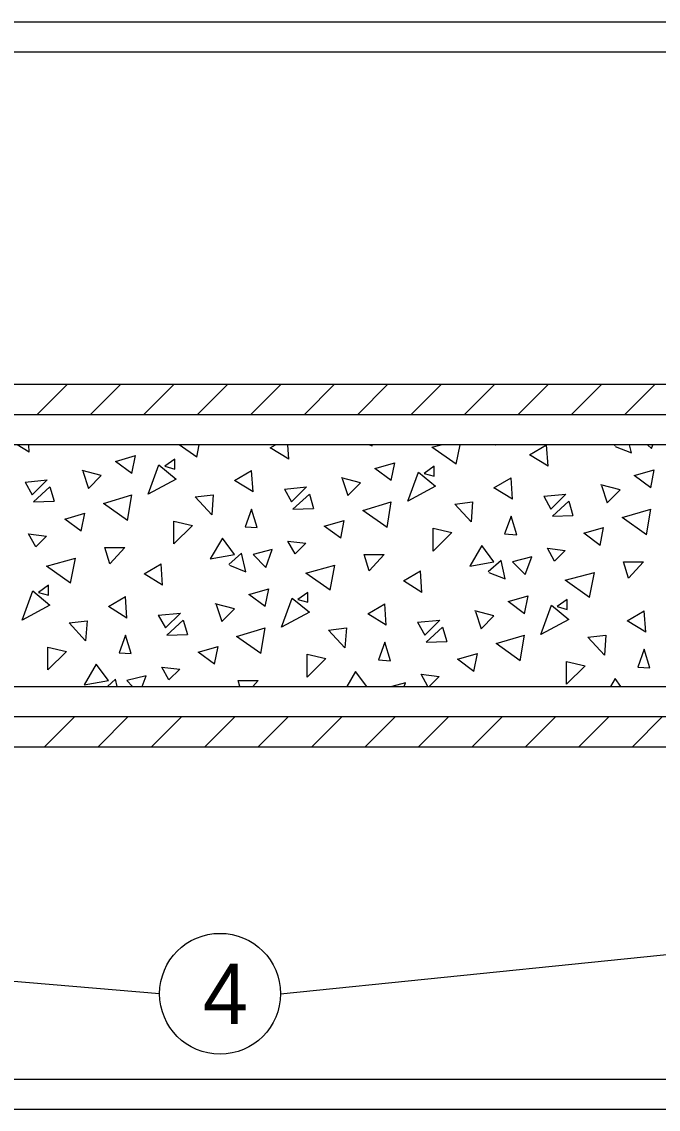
# Model space of a CAD drawing. Extents: x 1007 to 1035.5, y 1000.5 to 1021.5.
# Drawn here: x 1025.757 to 1027.862, y 1011.5 to 1015.1 of the extents above; entities that cross this region are included whole.
import ezdxf

# ---------------------------------------------------------------- set-up
doc = ezdxf.new("R2010")
doc.units = 0
doc.layers.add('Level 1', color=7, linetype='Continuous')

msp = doc.modelspace()

# ---------------------------------------------------------------- linework, layer by layer
at = {"layer": 'Level 1'}
for p, q in [((1025.8073, 1013.8), (1025.9073, 1013.9)), ((1025.9841, 1013.8), (1026.0841, 1013.9)), ((1026.1608, 1013.8), (1026.2608, 1013.9)), ((1026.3376, 1013.8), (1026.4376, 1013.9)), ((1026.5144, 1013.8), (1026.6144, 1013.9)), ((1026.6912, 1013.8), (1026.7912, 1013.9)), ((1026.8679, 1013.8), (1026.9679, 1013.9)), ((1027.0448, 1013.8), (1027.1448, 1013.9)), ((1027.2215, 1013.8), (1027.3215, 1013.9)), ((1027.3983, 1013.8), (1027.4983, 1013.9)), ((1027.5751, 1013.8), (1027.6751, 1013.9)), ((1027.7518, 1013.8), (1027.8518, 1013.9)), ((1034.875, 1013.7), (1007.625, 1013.7)), ((1034.875, 1013.7), (1007.625, 1013.7)), ((1025.7814, 1013.6754), (1025.7798, 1013.7)), ((1026.3353, 1013.6589), (1026.3436, 1013.7)), ((1026.6394, 1013.6518), (1026.6362, 1013.7)), ((1026.9064, 1013.7), (1026.9152, 1013.6966)), ((1026.9152, 1013.6966), (1026.9144, 1013.7)), ((1027.1933, 1013.6353), (1027.2062, 1013.7)), ((1027.3229, 1013.6989), (1027.3239, 1013.7)), ((1027.4973, 1013.6283), (1027.4927, 1013.6989)), ((1027.7204, 1013.7), (1027.7166, 1013.6966)), ((1027.7189, 1013.6943), (1027.7731, 1013.673)), ((1027.7731, 1013.673), (1027.7669, 1013.7)), ((1027.8263, 1013.7), (1027.8391, 1013.6872)), ((1027.8391, 1013.6872), (1027.8438, 1013.7)), ((1026.1208, 1013.6047), (1026.1327, 1013.6636)), ((1026.1751, 1013.5363), (1026.2104, 1013.6329)), ((1026.2104, 1013.6329), (1026.267, 1013.5858)), ((1026.2623, 1013.6518), (1026.2293, 1013.6283)), ((1026.2293, 1013.6283), (1026.2623, 1013.6188)), ((1026.2623, 1013.6188), (1026.2623, 1013.6518)), ((1026.9788, 1013.5811), (1026.9906, 1013.64)), ((1027.1203, 1013.6283), (1027.0873, 1013.6047)), ((1027.1203, 1013.5953), (1027.1203, 1013.6283)), ((1027.8368, 1013.5575), (1027.8486, 1013.6164)), ((1025.7673, 1013.5764), (1025.8403, 1013.5834)), ((1025.7908, 1013.5339), (1025.8403, 1013.5834)), ((1026.0195, 1013.5976), (1025.9558, 1013.6141)), ((1025.9583, 1013.6118), (1025.9771, 1013.5552)), ((1025.9771, 1013.5552), (1026.0195, 1013.5976)), ((1026.267, 1013.5858), (1026.1751, 1013.5363)), ((1026.5215, 1013.5434), (1026.5168, 1013.6141)), ((1026.8774, 1013.574), (1026.8138, 1013.5905)), ((1026.8162, 1013.5882), (1026.835, 1013.5316)), ((1027.033, 1013.5128), (1027.0683, 1013.6094)), ((1027.0683, 1013.6094), (1027.1249, 1013.5623)), ((1027.0873, 1013.6047), (1027.1203, 1013.5953)), ((1027.3795, 1013.5198), (1027.3748, 1013.5905)), ((1025.7673, 1013.5764), (1025.7908, 1013.5339)), ((1025.7956, 1013.5104), (1025.8498, 1013.5599)), ((1025.8498, 1013.5599), (1025.8639, 1013.5128)), ((1026.6253, 1013.5528), (1026.6983, 1013.5599)), ((1026.6253, 1013.5528), (1026.6488, 1013.5104)), ((1026.6488, 1013.5104), (1026.6983, 1013.5599)), ((1026.835, 1013.5316), (1026.8774, 1013.574)), ((1027.1249, 1013.5623), (1027.033, 1013.5128)), ((1027.7354, 1013.5504), (1027.6718, 1013.5669)), ((1027.6741, 1013.5646), (1027.693, 1013.508)), ((1027.693, 1013.508), (1027.7354, 1013.5504)), ((1025.7956, 1013.5104), (1025.8639, 1013.5128)), ((1026.1067, 1013.4491), (1026.1208, 1013.5339)), ((1026.3306, 1013.5269), (1026.3896, 1013.5339)), ((1026.3848, 1013.468), (1026.3306, 1013.5269)), ((1026.3896, 1013.5339), (1026.3848, 1013.468)), ((1026.6535, 1013.4868), (1026.7078, 1013.5363)), ((1026.7078, 1013.5363), (1026.7219, 1013.4892)), ((1026.9647, 1013.4255), (1026.9788, 1013.5104)), ((1027.1886, 1013.5033), (1027.2475, 1013.5104)), ((1027.2475, 1013.5104), (1027.2428, 1013.4444)), ((1027.4832, 1013.5293), (1027.5563, 1013.5363)), ((1027.4832, 1013.5293), (1027.5068, 1013.4868)), ((1027.5068, 1013.4868), (1027.5563, 1013.5363)), ((1027.5115, 1013.4633), (1027.5657, 1013.5128)), ((1027.5657, 1013.5128), (1027.5798, 1013.4656)), ((1025.9535, 1013.4138), (1025.9653, 1013.4727)), ((1026.5168, 1013.4868), (1026.4956, 1013.4279)), ((1026.5357, 1013.4255), (1026.5168, 1013.4868)), ((1026.6535, 1013.4868), (1026.7219, 1013.4892)), ((1027.2428, 1013.4444), (1027.1886, 1013.5033)), ((1027.8226, 1013.402), (1027.8368, 1013.4868)), ((1026.8114, 1013.3902), (1026.8233, 1013.4491)), ((1027.3748, 1013.4633), (1027.3536, 1013.4043)), ((1027.3937, 1013.402), (1027.3748, 1013.4633)), ((1027.5115, 1013.4633), (1027.5798, 1013.4656)), ((1026.2599, 1013.3713), (1026.3212, 1013.4326)), ((1026.4956, 1013.4279), (1026.5357, 1013.4255)), ((1027.1178, 1013.3478), (1027.1792, 1013.409)), ((1027.3536, 1013.4043), (1027.3937, 1013.402)), ((1027.6694, 1013.3666), (1027.6812, 1013.4255)), ((1025.8027, 1013.3619), (1025.838, 1013.3973)), ((1026.4202, 1013.3902), (1026.3801, 1013.3218)), ((1026.4603, 1013.336), (1026.4202, 1013.3902)), ((1026.6606, 1013.3383), (1026.696, 1013.3737)), ((1027.2782, 1013.3666), (1027.2381, 1013.2983)), ((1027.3183, 1013.3124), (1027.2782, 1013.3666)), ((1026.0478, 1013.3053), (1026.0973, 1013.3595)), ((1026.3801, 1013.3218), (1026.4603, 1013.336)), ((1026.4838, 1013.3407), (1026.4414, 1013.303)), ((1026.498, 1013.2794), (1026.4838, 1013.3407)), ((1026.5852, 1013.3525), (1026.5215, 1013.336)), ((1026.5215, 1013.336), (1026.564, 1013.2935)), ((1026.564, 1013.2935), (1026.5852, 1013.3525)), ((1026.9058, 1013.2818), (1026.9553, 1013.336)), ((1027.4432, 1013.3289), (1027.3795, 1013.3124)), ((1027.4219, 1013.27), (1027.4432, 1013.3289)), ((1027.5186, 1013.3148), (1027.5539, 1013.3501)), ((1025.9182, 1013.2417), (1025.9347, 1013.3242)), ((1026.2222, 1013.2346), (1026.2175, 1013.3053)), ((1026.4438, 1013.3006), (1026.498, 1013.2794)), ((1026.7761, 1013.2181), (1026.7926, 1013.3006)), ((1027.2381, 1013.2983), (1027.3183, 1013.3124)), ((1027.3418, 1013.3171), (1027.2993, 1013.2794)), ((1027.3559, 1013.2558), (1027.3418, 1013.3171)), ((1027.3795, 1013.3124), (1027.4219, 1013.27)), ((1027.7637, 1013.2582), (1027.8132, 1013.3124)), ((1027.0802, 1013.2111), (1027.0754, 1013.2818)), ((1027.3018, 1013.277), (1027.3559, 1013.2558)), ((1027.6341, 1013.1946), (1027.6506, 1013.277)), ((1025.8451, 1013.2346), (1025.8121, 1013.2111)), ((1025.8451, 1013.2016), (1025.8451, 1013.2346)), ((1026.5616, 1013.1639), (1026.5734, 1013.2228)), ((1025.7578, 1013.1191), (1025.7933, 1013.2158)), ((1025.7933, 1013.2158), (1025.8498, 1013.1686)), ((1025.8121, 1013.2111), (1025.8451, 1013.2016)), ((1026.1043, 1013.1262), (1026.0997, 1013.1969)), ((1026.6158, 1013.0956), (1026.6512, 1013.1922)), ((1026.6512, 1013.1922), (1026.7078, 1013.1451)), ((1026.703, 1013.2111), (1026.67, 1013.1875)), ((1026.67, 1013.1875), (1026.703, 1013.1781)), ((1026.703, 1013.1781), (1026.703, 1013.2111)), ((1027.4196, 1013.1403), (1027.4313, 1013.1993)), ((1027.561, 1013.1875), (1027.528, 1013.1639)), ((1027.561, 1013.1545), (1027.561, 1013.1875)), ((1025.8498, 1013.1686), (1025.7578, 1013.1191)), ((1026.4603, 1013.1568), (1026.3966, 1013.1733)), ((1026.399, 1013.171), (1026.4178, 1013.1144)), ((1026.4178, 1013.1144), (1026.4603, 1013.1568)), ((1026.9623, 1013.1026), (1026.9576, 1013.1733)), ((1027.3183, 1013.1333), (1027.2546, 1013.1498)), ((1027.4738, 1013.072), (1027.5092, 1013.1686)), ((1027.5092, 1013.1686), (1027.5657, 1013.1215)), ((1027.528, 1013.1639), (1027.561, 1013.1545)), ((1027.8203, 1013.0791), (1027.8156, 1013.1498)), ((1025.9134, 1013.1097), (1025.9723, 1013.1168)), ((1025.9723, 1013.1168), (1025.9677, 1013.0508)), ((1026.2081, 1013.1356), (1026.2811, 1013.1427)), ((1026.2081, 1013.1356), (1026.2317, 1013.0932)), ((1026.2317, 1013.0932), (1026.2811, 1013.1427)), ((1026.2363, 1013.0696), (1026.2906, 1013.1191)), ((1026.2906, 1013.1191), (1026.3047, 1013.072)), ((1026.7078, 1013.1451), (1026.6158, 1013.0956)), ((1027.066, 1013.1121), (1027.1391, 1013.1191)), ((1027.066, 1013.1121), (1027.0896, 1013.0696)), ((1027.0896, 1013.0696), (1027.1391, 1013.1191)), ((1027.2569, 1013.1474), (1027.2758, 1013.0908)), ((1027.2758, 1013.0908), (1027.3183, 1013.1333)), ((1027.5657, 1013.1215), (1027.4738, 1013.072)), ((1025.9677, 1013.0508), (1025.9134, 1013.1097)), ((1026.5475, 1013.0083), (1026.5616, 1013.0932)), ((1026.7714, 1013.0861), (1026.8303, 1013.0932)), ((1026.8256, 1013.0272), (1026.7714, 1013.0861)), ((1026.8303, 1013.0932), (1026.8256, 1013.0272)), ((1027.0943, 1013.0461), (1027.1485, 1013.0956)), ((1027.1485, 1013.0956), (1027.1627, 1013.0484)), ((1026.0997, 1013.0696), (1026.0784, 1013.0107)), ((1026.1185, 1013.0083), (1026.0997, 1013.0696)), ((1026.2363, 1013.0696), (1026.3047, 1013.072)), ((1026.9576, 1013.0461), (1026.9364, 1012.9872)), ((1026.9764, 1012.9848), (1026.9576, 1013.0461)), ((1027.0943, 1013.0461), (1027.1627, 1013.0484)), ((1027.4054, 1012.9848), (1027.4196, 1013.0696)), ((1027.6293, 1013.0626), (1027.6883, 1013.0696)), ((1027.6836, 1013.0037), (1027.6293, 1013.0626)), ((1027.6883, 1013.0696), (1027.6836, 1013.0037)), ((1025.8428, 1012.9542), (1025.904, 1013.0154)), ((1026.0784, 1013.0107), (1026.1185, 1013.0083)), ((1026.3943, 1012.973), (1026.4061, 1013.0319)), ((1027.2523, 1012.9494), (1027.264, 1013.0083)), ((1027.8156, 1013.0225), (1027.7943, 1012.9636)), ((1027.8344, 1012.9612), (1027.8156, 1013.0225)), ((1026.003, 1012.973), (1025.9629, 1012.9047)), ((1026.0431, 1012.9188), (1026.003, 1012.973)), ((1026.7007, 1012.9306), (1026.7619, 1012.9918)), ((1026.9364, 1012.9872), (1026.9764, 1012.9848)), ((1027.5587, 1012.907), (1027.6199, 1012.9683)), ((1026.168, 1012.9353), (1026.1043, 1012.9188)), ((1026.1553, 1012.9), (1026.168, 1012.9353)), ((1026.2434, 1012.9212), (1026.2788, 1012.9565)), ((1026.8609, 1012.9494), (1026.832, 1012.9)), ((1026.8974, 1012.9), (1026.8609, 1012.9494)), ((1027.1038, 1012.9), (1027.1368, 1012.9329)), ((1027.7943, 1012.9636), (1027.8344, 1012.9612)), ((1021.125, 1012.9), (1034.875, 1012.9)), ((1025.9629, 1012.9047), (1026.0431, 1012.9188)), ((1026.0667, 1012.9235), (1026.0403, 1012.9)), ((1026.0721, 1012.9), (1026.0667, 1012.9235)), ((1026.1043, 1012.9188), (1026.1231, 1012.9)), ((1026.5209, 1012.9), (1026.538, 1012.9188)), ((1027.0259, 1012.9117), (1026.981, 1012.9)), ((1027.0218, 1012.9), (1027.0259, 1012.9117)), ((1027.7189, 1012.9258), (1027.7038, 1012.9)), ((1027.738, 1012.9), (1027.7189, 1012.9258)), ((1025.8319, 1012.7), (1025.9319, 1012.8)), ((1026.0087, 1012.7), (1026.1087, 1012.8)), ((1026.1855, 1012.7), (1026.2855, 1012.8)), ((1026.3623, 1012.7), (1026.4623, 1012.8)), ((1026.539, 1012.7), (1026.639, 1012.8)), ((1026.7158, 1012.7), (1026.8158, 1012.8)), ((1026.8926, 1012.7), (1026.9926, 1012.8)), ((1027.0693, 1012.7), (1027.1693, 1012.8)), ((1027.2462, 1012.7), (1027.3462, 1012.8)), ((1027.4229, 1012.7), (1027.5229, 1012.8)), ((1027.5997, 1012.7), (1027.6997, 1012.8)), ((1027.7764, 1012.7), (1027.8764, 1012.8))]:
    msp.add_line(p, q, dxfattribs=at)
for points in [[(1007.6227, 1014.785), (1021.1238, 1015.1), (1034.875, 1015.1)], [(1007.625, 1014.685), (1021.125, 1015), (1034.875, 1015)], [(1007.625, 1013.9), (1034.875, 1013.9)], [(1007.625, 1013.8), (1034.875, 1013.8)], [(1025.7814, 1013.6754), (1025.7414, 1013.7)], [(1026.3353, 1013.6589), (1026.277, 1013.7)], [(1026.6394, 1013.6518), (1026.5781, 1013.6895), (1026.5961, 1013.7)], [(1027.1933, 1013.6353), (1027.1132, 1013.6919), (1027.1433, 1013.7)], [(1027.3229, 1013.6989), (1027.3226, 1013.7)], [(1027.4973, 1013.6283), (1027.4361, 1013.6659), (1027.4927, 1013.6989)], [(1026.1208, 1013.6047), (1026.0667, 1013.6448), (1026.1327, 1013.6636)], [(1026.9788, 1013.5811), (1026.9246, 1013.6212), (1026.9906, 1013.64)], [(1027.8368, 1013.5575), (1027.7826, 1013.5976), (1027.8486, 1013.6164)], [(1026.5215, 1013.5434), (1026.4603, 1013.5811), (1026.5168, 1013.6141)], [(1027.3795, 1013.5198), (1027.3183, 1013.5575), (1027.3748, 1013.5905)], [(1026.1067, 1013.4491), (1026.0266, 1013.5057), (1026.1208, 1013.5339)], [(1026.9647, 1013.4255), (1026.8845, 1013.4821), (1026.9788, 1013.5104)], [(1025.9535, 1013.4138), (1025.8993, 1013.4538), (1025.9653, 1013.4727)], [(1027.8226, 1013.402), (1027.7425, 1013.4585), (1027.8368, 1013.4868)], [(1026.2599, 1013.3713), (1026.2599, 1013.4468), (1026.3212, 1013.4326)], [(1026.8114, 1013.3902), (1026.7573, 1013.4303), (1026.8233, 1013.4491)], [(1025.8027, 1013.3619), (1025.7791, 1013.4043), (1025.838, 1013.3973)], [(1027.1178, 1013.3478), (1027.1178, 1013.4232), (1027.1792, 1013.409)], [(1027.6694, 1013.3666), (1027.6152, 1013.4067), (1027.6812, 1013.4255)], [(1026.6606, 1013.3383), (1026.637, 1013.3808), (1026.696, 1013.3737)], [(1026.0478, 1013.3053), (1026.0313, 1013.3595), (1026.0973, 1013.3595)], [(1026.9058, 1013.2818), (1026.8893, 1013.336), (1026.9553, 1013.336)], [(1027.5186, 1013.3148), (1027.495, 1013.3572), (1027.5539, 1013.3501)], [(1025.9182, 1013.2417), (1025.838, 1013.2983), (1025.9347, 1013.3242)], [(1026.2222, 1013.2346), (1026.1609, 1013.2723), (1026.2175, 1013.3053)], [(1026.7761, 1013.2181), (1026.696, 1013.2747), (1026.7926, 1013.3006)], [(1027.7637, 1013.2582), (1027.7472, 1013.3124), (1027.8132, 1013.3124)], [(1027.0802, 1013.2111), (1027.0188, 1013.2488), (1027.0754, 1013.2818)], [(1027.6341, 1013.1946), (1027.5539, 1013.2511), (1027.6506, 1013.277)], [(1026.5616, 1013.1639), (1026.5074, 1013.204), (1026.5734, 1013.2228)], [(1026.1043, 1013.1262), (1026.0431, 1013.1639), (1026.0997, 1013.1969)], [(1027.4196, 1013.1403), (1027.3653, 1013.1804), (1027.4313, 1013.1993)], [(1026.9623, 1013.1026), (1026.901, 1013.1403), (1026.9576, 1013.1733)], [(1027.8203, 1013.0791), (1027.759, 1013.1168), (1027.8156, 1013.1498)], [(1026.5475, 1013.0083), (1026.4673, 1013.0649), (1026.5616, 1013.0932)], [(1027.4054, 1012.9848), (1027.3253, 1013.0413), (1027.4196, 1013.0696)], [(1025.8428, 1012.9542), (1025.8428, 1013.0296), (1025.904, 1013.0154)], [(1026.3943, 1012.973), (1026.3401, 1013.0131), (1026.4061, 1013.0319)], [(1026.7007, 1012.9306), (1026.7007, 1013.006), (1026.7619, 1012.9918)], [(1027.2523, 1012.9494), (1027.198, 1012.9895), (1027.264, 1013.0083)], [(1007.6263, 1012.9799), (1021.1243, 1012.8), (1034.875, 1012.8)], [(1027.5587, 1012.907), (1027.5587, 1012.9824), (1027.6199, 1012.9683)], [(1026.2434, 1012.9212), (1026.2198, 1012.9636), (1026.2788, 1012.9565)], [(1027.1, 1012.9), (1027.0778, 1012.94), (1027.1368, 1012.9329)], [(1026.4778, 1012.9), (1026.4721, 1012.9188), (1026.538, 1012.9188)], [(1007.625, 1012.8799), (1021.1237, 1012.7), (1034.875, 1012.7)], [(1026.6125, 1011.8823), (1028.2368, 1012.0473)], [(1026.2125, 1011.8823), (1024.5046, 1012.0262)], [(1007.6263, 1011.78), (1021.1257, 1011.6), (1034.875, 1011.6)], [(1007.625, 1011.68), (1021.125, 1011.5), (1034.875, 1011.5)]]:
    msp.add_lwpolyline(points, dxfattribs=at)
msp.add_circle((1026.4125, 1011.8823), 0.2, dxfattribs=at)

# ---------------------------------------------------------------- texts
msp.add_text('4', height=0.2, dxfattribs=at).set_placement((1026.3558, 1011.7823))

doc.saveas('drawing.dxf')
